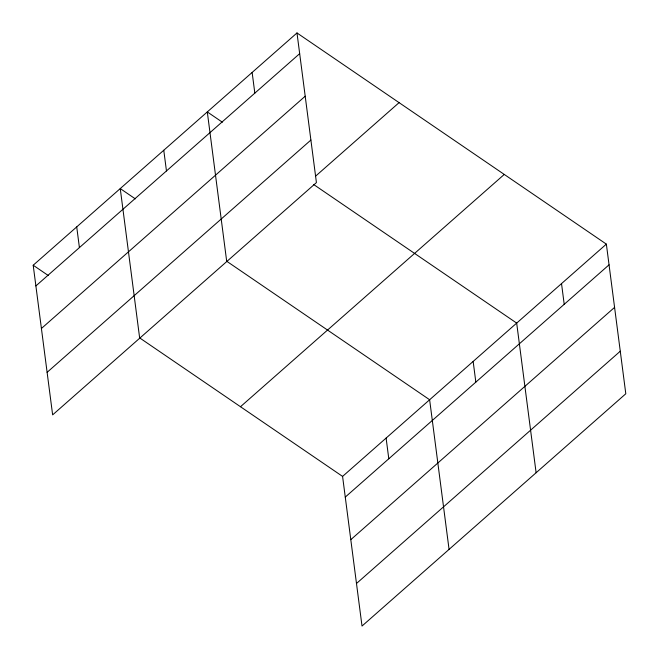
<?xml version="1.0" encoding="UTF-8"?>
<svg xmlns="http://www.w3.org/2000/svg" width="659" height="659" viewBox="0 0 659 659"><rect width="100%" height="100%" fill="white"/><g stroke="black" fill="none" stroke-linecap="round" stroke-linejoin="round"><path stroke-width="0.99" d="M296.987 32.95L316.419 182.592L52.638 414.873L33.197 265.231L296.987 32.95L606.362 244.127L625.803 393.769L362.013 626.05L342.581 476.408L139.535 337.812M35.891 285.932L299.672 53.651M41.418 328.487L305.199 96.206M47.11 372.327L310.891 140.046M315.472 176.258L399.082 102.639M240.486 406.718L504.267 174.437M342.581 476.408L606.362 244.127M345.267 497.1L609.056 264.827M350.794 539.655L614.583 307.374M356.486 583.495L620.276 351.214M222.363 122.203L207.297 111.923L226.729 261.574M313.635 184.504L516.681 323.099L536.113 472.742M135.309 198.861L120.251 188.581L139.683 338.224M226.589 261.162L429.627 399.749L449.067 549.4M33.197 265.231L48.264 275.511M561.526 283.609L564.211 304.31M473.154 361.429L475.839 382.129M386.108 438.078L388.794 458.779M252.142 72.441L254.827 93.141M163.77 150.252L166.463 170.953M76.724 226.902L79.41 247.603"/></g></svg>
